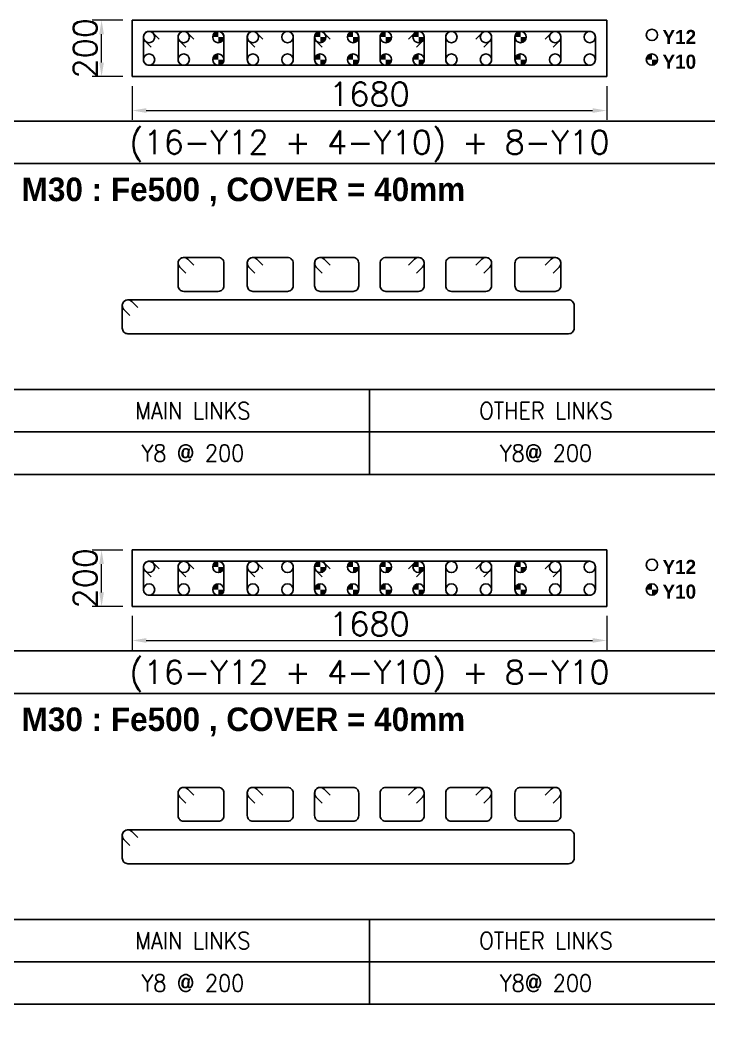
# Model space of a CAD drawing. Header units: millimetres. Extents: x -28707963 to -28231469, y 696001 to 896471.
# Drawn here: x -28305497 to -28298180, y 865537 to 876193 of the extents above; entities that cross this region are included whole.
import ezdxf
from ezdxf.enums import TextEntityAlignment as Align

# ---------------------------------------------------------------- set-up
doc = ezdxf.new("R2010")
doc.units = ezdxf.units.MM
doc.header["$MEASUREMENT"] = 0
doc.header["$PDMODE"] = 34
doc.header["$PDSIZE"] = -8
doc.layers.get('0').update_dxf_attribs({"lineweight": 5})
for name, color, linetype in [('04 NORMAL TEXT.', 4, 'Continuous'), ('09 COL TEXT-SCH', 2, 'Continuous'), ('14 REINF', 6, 'Continuous'), ('22 TABLE FRAME', 5, 'Continuous'), ('23 STIRRUPS', 5, 'Continuous'), ('TEXT', 4, 'Continuous')]:
    doc.layers.add(name, color=color, linetype=linetype)
doc.layers.add('19 COLUMN', color=1, linetype='Continuous', lineweight=25)
doc.styles.add('adani bold', font='')
doc.styles.add('ROMANS', font='simplex.shx')
doc.styles.get('adani bold').set_extended_font_data('Adani Bold', bold=True)
doc.dimstyles.new('D 50', dxfattribs={"dimscale": 100, "dimtxt": 3, "dimasz": 1.5, "dimexe": 1, "dimexo": 1, "dimgap": 0.5, "dimtad": 1, "dimdec": 0, "dimdsep": 46, "dimtxsty": 'ROMANS', "dimcen": 2.5, "dimclrd": 5, "dimclre": 5, "dimclrt": 4, "dimadec": 0, "dimazin": 0, "dimtfac": 1, "dimtdec": 0, "dimtmove": 0, "dimatfit": 3, "dimfxl": 1, "dimlwd": 0, "dimlwe": 0, "dimarcsym": 0})

# ---------------------------------------------------------------- blocks, each defined once
blk = doc.blocks.new('*D833')
at = {"color": 5, "lineweight": 0, "transparency": 16777216}
for p, q in [((-28304306, 869868), (-28304306, 869508)), ((-28299266, 869868), (-28299266, 869508)), ((-28304156, 869608), (-28299416, 869608))]:
    blk.add_line(p, q, dxfattribs=at)
at = {"color": 5, "transparency": 16777216}
for points in [[(-28304156, 869633), (-28304156, 869583), (-28304306, 869608)], [(-28299416, 869583), (-28299416, 869633), (-28299266, 869608)]]:
    blk.add_solid(points, dxfattribs=at)
at = {"layer": 'Defpoints', "color": 0, "transparency": 16777216}
for p in [(-28304306, 869968), (-28299266, 869968), (-28299266, 869608)]:
    blk.add_point(p, dxfattribs=at)
at = {"color": 4, "transparency": 16777216, "insert": (-28301786, 869783), "char_height": 250, "attachment_point": 5, "style": 'ROMANS'}
blk.add_mtext('1680', dxfattribs=at)
blk = doc.blocks.new('*D834')
at = {"color": 5, "lineweight": 0, "transparency": 16777216}
for p, q in [((-28304306, 875493), (-28304306, 875133)), ((-28299266, 875493), (-28299266, 875133)), ((-28304156, 875233), (-28299416, 875233))]:
    blk.add_line(p, q, dxfattribs=at)
at = {"color": 5, "transparency": 16777216}
for points in [[(-28304156, 875258), (-28304156, 875208), (-28304306, 875233)], [(-28299416, 875208), (-28299416, 875258), (-28299266, 875233)]]:
    blk.add_solid(points, dxfattribs=at)
at = {"layer": 'Defpoints', "color": 0, "transparency": 16777216}
for p in [(-28304306, 875593), (-28299266, 875593), (-28299266, 875233)]:
    blk.add_point(p, dxfattribs=at)
at = {"color": 4, "transparency": 16777216, "insert": (-28301786, 875408), "char_height": 250, "attachment_point": 5, "style": 'ROMANS'}
blk.add_mtext('1680', dxfattribs=at)
blk = doc.blocks.new('*D854')
at = {"color": 5, "lineweight": 0, "transparency": 16777216}
for p, q in [((-28304406, 870568), (-28304731, 870568)), ((-28304631, 870118), (-28304631, 870418)), ((-28304406, 869968), (-28304731, 869968))]:
    blk.add_line(p, q, dxfattribs=at)
at = {"color": 5, "transparency": 16777216}
for points in [[(-28304606, 870418), (-28304656, 870418), (-28304631, 870568)], [(-28304656, 870118), (-28304606, 870118), (-28304631, 869968)]]:
    blk.add_solid(points, dxfattribs=at)
at = {"layer": 'Defpoints', "color": 0, "transparency": 16777216}
for p in [(-28304631, 870568), (-28304306, 870568), (-28304306, 869968)]:
    blk.add_point(p, dxfattribs=at)
at = {"color": 4, "transparency": 16777216, "insert": (-28304806, 870268), "char_height": 250, "attachment_point": 5, "rotation": 90, "style": 'ROMANS'}
blk.add_mtext('200', dxfattribs=at)
blk = doc.blocks.new('*D855')
at = {"color": 5, "lineweight": 0, "transparency": 16777216}
for p, q in [((-28304406, 876193), (-28304731, 876193)), ((-28304631, 875743), (-28304631, 876043)), ((-28304406, 875593), (-28304731, 875593))]:
    blk.add_line(p, q, dxfattribs=at)
at = {"color": 5, "transparency": 16777216}
for points in [[(-28304606, 876043), (-28304656, 876043), (-28304631, 876193)], [(-28304656, 875743), (-28304606, 875743), (-28304631, 875593)]]:
    blk.add_solid(points, dxfattribs=at)
at = {"layer": 'Defpoints', "color": 0, "transparency": 16777216}
for p in [(-28304631, 876193), (-28304306, 876193), (-28304306, 875593)]:
    blk.add_point(p, dxfattribs=at)
at = {"color": 4, "transparency": 16777216, "insert": (-28304806, 875893), "char_height": 250, "attachment_point": 5, "rotation": 90, "style": 'ROMANS'}
blk.add_mtext('200', dxfattribs=at)

msp = doc.modelspace()

# ---------------------------------------------------------------- hatches: boundary and pattern name
at = {"layer": '14 REINF'}
h = msp.add_hatch(color=6, dxfattribs=at)
edge = h.paths.add_edge_path(flags=0)
edge.add_line((-28303451.1, 876013.4), (-28303391.1, 876013.4))
edge.add_line((-28303391.1, 876013.4), (-28303391.1, 876073.4))
edge.add_arc((-28303391.1, 876013.4), 60, 90, 180)
edge = h.paths.add_edge_path(flags=0)
edge.add_line((-28303331.1, 876013.4), (-28303391.1, 876013.4))
edge.add_line((-28303391.1, 876013.4), (-28303391.1, 875953.4))
edge.add_arc((-28303391.1, 876013.4), 60, 270, 360)
h = msp.add_hatch(color=6, dxfattribs=at)
edge = h.paths.add_edge_path(flags=0)
edge.add_line((-28302368.1, 876013.4), (-28302308.1, 876013.4))
edge.add_line((-28302308.1, 876013.4), (-28302308.1, 876073.4))
edge.add_arc((-28302308.1, 876013.4), 60, 90, 180)
edge = h.paths.add_edge_path(flags=0)
edge.add_line((-28302248.1, 876013.4), (-28302308.1, 876013.4))
edge.add_line((-28302308.1, 876013.4), (-28302308.1, 875953.4))
edge.add_arc((-28302308.1, 876013.4), 60, 270, 360)
h = msp.add_hatch(color=6, dxfattribs=at)
edge = h.paths.add_edge_path(flags=0)
edge.add_line((-28302020.1, 876013.4), (-28301960.1, 876013.4))
edge.add_line((-28301960.1, 876013.4), (-28301960.1, 876073.4))
edge.add_arc((-28301960.1, 876013.4), 60, 90, 180)
edge = h.paths.add_edge_path(flags=0)
edge.add_line((-28301900.1, 876013.4), (-28301960.1, 876013.4))
edge.add_line((-28301960.1, 876013.4), (-28301960.1, 875953.4))
edge.add_arc((-28301960.1, 876013.4), 60, 270, 360)
h = msp.add_hatch(color=6, dxfattribs=at)
edge = h.paths.add_edge_path(flags=0)
edge.add_line((-28301672.1, 876013.4), (-28301612.1, 876013.4))
edge.add_line((-28301612.1, 876013.4), (-28301612.1, 876073.4))
edge.add_arc((-28301612.1, 876013.4), 60, 90, 180)
edge = h.paths.add_edge_path(flags=0)
edge.add_line((-28301552.1, 876013.4), (-28301612.1, 876013.4))
edge.add_line((-28301612.1, 876013.4), (-28301612.1, 875953.4))
edge.add_arc((-28301612.1, 876013.4), 60, 270, 360)
h = msp.add_hatch(color=6, dxfattribs=at)
edge = h.paths.add_edge_path(flags=0)
edge.add_line((-28301324.1, 876013.4), (-28301264.1, 876013.4))
edge.add_line((-28301264.1, 876013.4), (-28301264.1, 876073.4))
edge.add_arc((-28301264.1, 876013.4), 60, 90, 180)
edge = h.paths.add_edge_path(flags=0)
edge.add_line((-28301204.1, 876013.4), (-28301264.1, 876013.4))
edge.add_line((-28301264.1, 876013.4), (-28301264.1, 875953.4))
edge.add_arc((-28301264.1, 876013.4), 60, 270, 360)
h = msp.add_hatch(color=6, dxfattribs=at)
edge = h.paths.add_edge_path(flags=0)
edge.add_line((-28300241.1, 876013.4), (-28300181.1, 876013.4))
edge.add_line((-28300181.1, 876013.4), (-28300181.1, 876073.4))
edge.add_arc((-28300181.1, 876013.4), 60, 90, 180)
edge = h.paths.add_edge_path(flags=0)
edge.add_line((-28300121.1, 876013.4), (-28300181.1, 876013.4))
edge.add_line((-28300181.1, 876013.4), (-28300181.1, 875953.4))
edge.add_arc((-28300181.1, 876013.4), 60, 270, 360)
h = msp.add_hatch(color=6, dxfattribs=at)
edge = h.paths.add_edge_path(flags=0)
edge.add_line((-28303451.1, 875773.4), (-28303391.1, 875773.4))
edge.add_line((-28303391.1, 875773.4), (-28303391.1, 875833.4))
edge.add_arc((-28303391.1, 875773.4), 60, 90, 180)
edge = h.paths.add_edge_path(flags=0)
edge.add_line((-28303331.1, 875773.4), (-28303391.1, 875773.4))
edge.add_line((-28303391.1, 875773.4), (-28303391.1, 875713.4))
edge.add_arc((-28303391.1, 875773.4), 60, 270, 360)
h = msp.add_hatch(color=6, dxfattribs=at)
edge = h.paths.add_edge_path(flags=0)
edge.add_line((-28302368.1, 875773.4), (-28302308.1, 875773.4))
edge.add_line((-28302308.1, 875773.4), (-28302308.1, 875833.4))
edge.add_arc((-28302308.1, 875773.4), 60, 90, 180)
edge = h.paths.add_edge_path(flags=0)
edge.add_line((-28302248.1, 875773.4), (-28302308.1, 875773.4))
edge.add_line((-28302308.1, 875773.4), (-28302308.1, 875713.4))
edge.add_arc((-28302308.1, 875773.4), 60, 270, 360)
h = msp.add_hatch(color=6, dxfattribs=at)
edge = h.paths.add_edge_path(flags=0)
edge.add_line((-28302020.1, 875773.4), (-28301960.1, 875773.4))
edge.add_line((-28301960.1, 875773.4), (-28301960.1, 875833.4))
edge.add_arc((-28301960.1, 875773.4), 60, 90, 180)
edge = h.paths.add_edge_path(flags=0)
edge.add_line((-28301900.1, 875773.4), (-28301960.1, 875773.4))
edge.add_line((-28301960.1, 875773.4), (-28301960.1, 875713.4))
edge.add_arc((-28301960.1, 875773.4), 60, 270, 360)
h = msp.add_hatch(color=6, dxfattribs=at)
edge = h.paths.add_edge_path(flags=0)
edge.add_line((-28301672.1, 875773.4), (-28301612.1, 875773.4))
edge.add_line((-28301612.1, 875773.4), (-28301612.1, 875833.4))
edge.add_arc((-28301612.1, 875773.4), 60, 90, 180)
edge = h.paths.add_edge_path(flags=0)
edge.add_line((-28301552.1, 875773.4), (-28301612.1, 875773.4))
edge.add_line((-28301612.1, 875773.4), (-28301612.1, 875713.4))
edge.add_arc((-28301612.1, 875773.4), 60, 270, 360)
h = msp.add_hatch(color=6, dxfattribs=at)
edge = h.paths.add_edge_path(flags=0)
edge.add_line((-28301324.1, 875773.4), (-28301264.1, 875773.4))
edge.add_line((-28301264.1, 875773.4), (-28301264.1, 875833.4))
edge.add_arc((-28301264.1, 875773.4), 60, 90, 180)
edge = h.paths.add_edge_path(flags=0)
edge.add_line((-28301204.1, 875773.4), (-28301264.1, 875773.4))
edge.add_line((-28301264.1, 875773.4), (-28301264.1, 875713.4))
edge.add_arc((-28301264.1, 875773.4), 60, 270, 360)
h = msp.add_hatch(color=6, dxfattribs=at)
edge = h.paths.add_edge_path(flags=0)
edge.add_line((-28300241.1, 875773.4), (-28300181.1, 875773.4))
edge.add_line((-28300181.1, 875773.4), (-28300181.1, 875833.4))
edge.add_arc((-28300181.1, 875773.4), 60, 90, 180)
edge = h.paths.add_edge_path(flags=0)
edge.add_line((-28300121.1, 875773.4), (-28300181.1, 875773.4))
edge.add_line((-28300181.1, 875773.4), (-28300181.1, 875713.4))
edge.add_arc((-28300181.1, 875773.4), 60, 270, 360)
h = msp.add_hatch(color=6, dxfattribs=at)
edge = h.paths.add_edge_path(flags=0)
edge.add_line((-28298846.1, 875773.4), (-28298786.1, 875773.4))
edge.add_line((-28298786.1, 875773.4), (-28298786.1, 875833.4))
edge.add_arc((-28298786.1, 875773.4), 60, 90, 180)
edge = h.paths.add_edge_path(flags=0)
edge.add_line((-28298726.1, 875773.4), (-28298786.1, 875773.4))
edge.add_line((-28298786.1, 875773.4), (-28298786.1, 875713.4))
edge.add_arc((-28298786.1, 875773.4), 60, 270, 360)
h = msp.add_hatch(color=6, dxfattribs=at)
edge = h.paths.add_edge_path(flags=0)
edge.add_line((-28303451.1, 870388.4), (-28303391.1, 870388.4))
edge.add_line((-28303391.1, 870388.4), (-28303391.1, 870448.4))
edge.add_arc((-28303391.1, 870388.4), 60, 90, 180)
edge = h.paths.add_edge_path(flags=0)
edge.add_line((-28303331.1, 870388.4), (-28303391.1, 870388.4))
edge.add_line((-28303391.1, 870388.4), (-28303391.1, 870328.4))
edge.add_arc((-28303391.1, 870388.4), 60, 270, 360)
h = msp.add_hatch(color=6, dxfattribs=at)
edge = h.paths.add_edge_path(flags=0)
edge.add_line((-28302368.1, 870388.4), (-28302308.1, 870388.4))
edge.add_line((-28302308.1, 870388.4), (-28302308.1, 870448.4))
edge.add_arc((-28302308.1, 870388.4), 60, 90, 180)
edge = h.paths.add_edge_path(flags=0)
edge.add_line((-28302248.1, 870388.4), (-28302308.1, 870388.4))
edge.add_line((-28302308.1, 870388.4), (-28302308.1, 870328.4))
edge.add_arc((-28302308.1, 870388.4), 60, 270, 360)
h = msp.add_hatch(color=6, dxfattribs=at)
edge = h.paths.add_edge_path(flags=0)
edge.add_line((-28302020.1, 870388.4), (-28301960.1, 870388.4))
edge.add_line((-28301960.1, 870388.4), (-28301960.1, 870448.4))
edge.add_arc((-28301960.1, 870388.4), 60, 90, 180)
edge = h.paths.add_edge_path(flags=0)
edge.add_line((-28301900.1, 870388.4), (-28301960.1, 870388.4))
edge.add_line((-28301960.1, 870388.4), (-28301960.1, 870328.4))
edge.add_arc((-28301960.1, 870388.4), 60, 270, 360)
h = msp.add_hatch(color=6, dxfattribs=at)
edge = h.paths.add_edge_path(flags=0)
edge.add_line((-28301672.1, 870388.4), (-28301612.1, 870388.4))
edge.add_line((-28301612.1, 870388.4), (-28301612.1, 870448.4))
edge.add_arc((-28301612.1, 870388.4), 60, 90, 180)
edge = h.paths.add_edge_path(flags=0)
edge.add_line((-28301552.1, 870388.4), (-28301612.1, 870388.4))
edge.add_line((-28301612.1, 870388.4), (-28301612.1, 870328.4))
edge.add_arc((-28301612.1, 870388.4), 60, 270, 360)
h = msp.add_hatch(color=6, dxfattribs=at)
edge = h.paths.add_edge_path(flags=0)
edge.add_line((-28301324.1, 870388.4), (-28301264.1, 870388.4))
edge.add_line((-28301264.1, 870388.4), (-28301264.1, 870448.4))
edge.add_arc((-28301264.1, 870388.4), 60, 90, 180)
edge = h.paths.add_edge_path(flags=0)
edge.add_line((-28301204.1, 870388.4), (-28301264.1, 870388.4))
edge.add_line((-28301264.1, 870388.4), (-28301264.1, 870328.4))
edge.add_arc((-28301264.1, 870388.4), 60, 270, 360)
h = msp.add_hatch(color=6, dxfattribs=at)
edge = h.paths.add_edge_path(flags=0)
edge.add_line((-28300241.1, 870388.4), (-28300181.1, 870388.4))
edge.add_line((-28300181.1, 870388.4), (-28300181.1, 870448.4))
edge.add_arc((-28300181.1, 870388.4), 60, 90, 180)
edge = h.paths.add_edge_path(flags=0)
edge.add_line((-28300121.1, 870388.4), (-28300181.1, 870388.4))
edge.add_line((-28300181.1, 870388.4), (-28300181.1, 870328.4))
edge.add_arc((-28300181.1, 870388.4), 60, 270, 360)
h = msp.add_hatch(color=6, dxfattribs=at)
edge = h.paths.add_edge_path(flags=0)
edge.add_line((-28303451.1, 870148.4), (-28303391.1, 870148.4))
edge.add_line((-28303391.1, 870148.4), (-28303391.1, 870208.4))
edge.add_arc((-28303391.1, 870148.4), 60, 90, 180)
edge = h.paths.add_edge_path(flags=0)
edge.add_line((-28303331.1, 870148.4), (-28303391.1, 870148.4))
edge.add_line((-28303391.1, 870148.4), (-28303391.1, 870088.4))
edge.add_arc((-28303391.1, 870148.4), 60, 270, 360)
h = msp.add_hatch(color=6, dxfattribs=at)
edge = h.paths.add_edge_path(flags=0)
edge.add_line((-28302368.1, 870148.4), (-28302308.1, 870148.4))
edge.add_line((-28302308.1, 870148.4), (-28302308.1, 870208.4))
edge.add_arc((-28302308.1, 870148.4), 60, 90, 180)
edge = h.paths.add_edge_path(flags=0)
edge.add_line((-28302248.1, 870148.4), (-28302308.1, 870148.4))
edge.add_line((-28302308.1, 870148.4), (-28302308.1, 870088.4))
edge.add_arc((-28302308.1, 870148.4), 60, 270, 360)
h = msp.add_hatch(color=6, dxfattribs=at)
edge = h.paths.add_edge_path(flags=0)
edge.add_line((-28302020.1, 870148.4), (-28301960.1, 870148.4))
edge.add_line((-28301960.1, 870148.4), (-28301960.1, 870208.4))
edge.add_arc((-28301960.1, 870148.4), 60, 90, 180)
edge = h.paths.add_edge_path(flags=0)
edge.add_line((-28301900.1, 870148.4), (-28301960.1, 870148.4))
edge.add_line((-28301960.1, 870148.4), (-28301960.1, 870088.4))
edge.add_arc((-28301960.1, 870148.4), 60, 270, 360)
h = msp.add_hatch(color=6, dxfattribs=at)
edge = h.paths.add_edge_path(flags=0)
edge.add_line((-28301672.1, 870148.4), (-28301612.1, 870148.4))
edge.add_line((-28301612.1, 870148.4), (-28301612.1, 870208.4))
edge.add_arc((-28301612.1, 870148.4), 60, 90, 180)
edge = h.paths.add_edge_path(flags=0)
edge.add_line((-28301552.1, 870148.4), (-28301612.1, 870148.4))
edge.add_line((-28301612.1, 870148.4), (-28301612.1, 870088.4))
edge.add_arc((-28301612.1, 870148.4), 60, 270, 360)
h = msp.add_hatch(color=6, dxfattribs=at)
edge = h.paths.add_edge_path(flags=0)
edge.add_line((-28301324.1, 870148.4), (-28301264.1, 870148.4))
edge.add_line((-28301264.1, 870148.4), (-28301264.1, 870208.4))
edge.add_arc((-28301264.1, 870148.4), 60, 90, 180)
edge = h.paths.add_edge_path(flags=0)
edge.add_line((-28301204.1, 870148.4), (-28301264.1, 870148.4))
edge.add_line((-28301264.1, 870148.4), (-28301264.1, 870088.4))
edge.add_arc((-28301264.1, 870148.4), 60, 270, 360)
h = msp.add_hatch(color=6, dxfattribs=at)
edge = h.paths.add_edge_path(flags=0)
edge.add_line((-28300241.1, 870148.4), (-28300181.1, 870148.4))
edge.add_line((-28300181.1, 870148.4), (-28300181.1, 870208.4))
edge.add_arc((-28300181.1, 870148.4), 60, 90, 180)
edge = h.paths.add_edge_path(flags=0)
edge.add_line((-28300121.1, 870148.4), (-28300181.1, 870148.4))
edge.add_line((-28300181.1, 870148.4), (-28300181.1, 870088.4))
edge.add_arc((-28300181.1, 870148.4), 60, 270, 360)
h = msp.add_hatch(color=6, dxfattribs=at)
edge = h.paths.add_edge_path(flags=0)
edge.add_line((-28298846.1, 870148.4), (-28298786.1, 870148.4))
edge.add_line((-28298786.1, 870148.4), (-28298786.1, 870208.4))
edge.add_arc((-28298786.1, 870148.4), 60, 90, 180)
edge = h.paths.add_edge_path(flags=0)
edge.add_line((-28298726.1, 870148.4), (-28298786.1, 870148.4))
edge.add_line((-28298786.1, 870148.4), (-28298786.1, 870088.4))
edge.add_arc((-28298786.1, 870148.4), 60, 270, 360)

# ---------------------------------------------------------------- linework, layer by layer
msp.add_lwpolyline([(-28341538.8, 788796.2), (-28242181.2, 788796.2), (-28242181.2, 874671.2), (-28341538.8, 874671.2)], close=True)
at = {"layer": '14 REINF', "color": 6}
for centre in [(-28304126.1, 876013.4), (-28303758.6, 876013.4), (-28303391.1, 876013.4), (-28303023.6, 876013.4), (-28302656.1, 876013.4), (-28302308.1, 876013.4), (-28301960.1, 876013.4), (-28301612.1, 876013.4), (-28301264.1, 876013.4), (-28300916.1, 876013.4), (-28300548.6, 876013.4), (-28300181.1, 876013.4), (-28299813.6, 876013.4), (-28299446.1, 876013.4), (-28298786.1, 876035.9), (-28304126.1, 875773.4), (-28303758.6, 875773.4), (-28303391.1, 875773.4), (-28303023.6, 875773.4), (-28302656.1, 875773.4), (-28302308.1, 875773.4), (-28301960.1, 875773.4), (-28301612.1, 875773.4), (-28301264.1, 875773.4), (-28300916.1, 875773.4), (-28300548.6, 875773.4), (-28300181.1, 875773.4), (-28299813.6, 875773.4), (-28299446.1, 875773.4), (-28298786.1, 875773.4), (-28304126.1, 870388.4), (-28303758.6, 870388.4), (-28303391.1, 870388.4), (-28303023.6, 870388.4), (-28302656.1, 870388.4), (-28302308.1, 870388.4), (-28301960.1, 870388.4), (-28301612.1, 870388.4), (-28301264.1, 870388.4), (-28300916.1, 870388.4), (-28300548.6, 870388.4), (-28300181.1, 870388.4), (-28299813.6, 870388.4), (-28299446.1, 870388.4), (-28298786.1, 870410.9), (-28304126.1, 870148.4), (-28303758.6, 870148.4), (-28303391.1, 870148.4), (-28303023.6, 870148.4), (-28302656.1, 870148.4), (-28302308.1, 870148.4), (-28301960.1, 870148.4), (-28301612.1, 870148.4), (-28301264.1, 870148.4), (-28300916.1, 870148.4), (-28300548.6, 870148.4), (-28300181.1, 870148.4), (-28299813.6, 870148.4), (-28299446.1, 870148.4), (-28298786.1, 870148.4)]:
    msp.add_circle(centre, 60, dxfattribs=at)
at = {"layer": '19 COLUMN', "color": 4}
for points in [[(-28299266.1, 876193.4), (-28304306.1, 876193.4)], [(-28304306.1, 876193.4), (-28304306.1, 875593.4)], [(-28299266.1, 875593.4), (-28299266.1, 876193.4)], [(-28304306.1, 875593.4), (-28299266.1, 875593.4)], [(-28299266.1, 870568.4), (-28304306.1, 870568.4)], [(-28304306.1, 870568.4), (-28304306.1, 869968.4)], [(-28299266.1, 869968.4), (-28299266.1, 870568.4)], [(-28304306.1, 869968.4), (-28299266.1, 869968.4)]]:
    msp.add_lwpolyline(points, dxfattribs=at)
at = {"layer": '22 TABLE FRAME', "color": 5, "linetype": 'Continuous'}
for p, q in [((-28330286.1, 875121.2), (-28275536.1, 875121.2)), ((-28334786.1, 874671.2), (-28275536.1, 874671.2)), ((-28330286.1, 872271.2), (-28275536.1, 872271.2)), ((-28301786.1, 872271.2), (-28301786.1, 871371.2)), ((-28330286.1, 871821.2), (-28275536.1, 871821.2)), ((-28330286.1, 871371.2), (-28275536.1, 871371.2)), ((-28330286.1, 869496.2), (-28275536.1, 869496.2)), ((-28334786.1, 869046.2), (-28245536.1, 869046.2)), ((-28330286.1, 866646.2), (-28275536.1, 866646.2)), ((-28301786.1, 866646.2), (-28301786.1, 865746.2)), ((-28330286.1, 866196.2), (-28275536.1, 866196.2)), ((-28330286.1, 865746.2), (-28275536.1, 865746.2))]:
    msp.add_line(p, q, dxfattribs=at)
at = {"layer": '23 STIRRUPS', "color": 5}
for points in [[(-28304104.9, 875907.3), (-28304168.5, 875970.9, -0.668178), (-28304126.1, 876073.4), (-28299446.1, 876073.4, -0.4142136), (-28299386.1, 876013.4), (-28299386.1, 875773.4, -0.4142136), (-28299446.1, 875713.4), (-28304126.1, 875713.4, -0.4142136), (-28304186.1, 875773.4), (-28304186.1, 876013.4, -0.6681793), (-28304083.7, 876055.8), (-28304020, 875992.1)], [(-28303737.4, 875907.3), (-28303801, 875970.9, -0.668178), (-28303758.6, 876073.4), (-28303391.1, 876073.4, -0.4142136), (-28303331.1, 876013.4), (-28303331.1, 875773.4, -0.4142136), (-28303391.1, 875713.4), (-28303758.6, 875713.4, -0.4142136), (-28303818.6, 875773.4), (-28303818.6, 876013.4, -0.6681793), (-28303716.2, 876055.8), (-28303652.5, 875992.1)], [(-28303002.4, 875907.3), (-28303066, 875970.9, -0.668178), (-28303023.6, 876073.4), (-28302656.1, 876073.4, -0.4142136), (-28302596.1, 876013.4), (-28302596.1, 875773.4, -0.4142136), (-28302656.1, 875713.4), (-28303023.6, 875713.4, -0.4142136), (-28303083.6, 875773.4), (-28303083.6, 876013.4, -0.6681793), (-28302981.2, 876055.8), (-28302917.5, 875992.1)], [(-28302286.9, 875907.3), (-28302350.5, 875970.9, -0.668178), (-28302308.1, 876073.4), (-28301960.1, 876073.4, -0.4142136), (-28301900.1, 876013.4), (-28301900.1, 875773.4, -0.4142136), (-28301960.1, 875713.4), (-28302308.1, 875713.4, -0.4142136), (-28302368.1, 875773.4), (-28302368.1, 876013.4, -0.6681793), (-28302265.7, 876055.8), (-28302202, 875992.1)], [(-28301370.2, 875992.1), (-28301306.5, 876055.8, -0.6681793), (-28301204.1, 876013.4), (-28301204.1, 875773.4, -0.4142136), (-28301264.1, 875713.4), (-28301612.1, 875713.4, -0.4142136), (-28301672.1, 875773.4), (-28301672.1, 876013.4, -0.4142136), (-28301612.1, 876073.4), (-28301264.1, 876073.4, -0.668178), (-28301221.7, 875970.9), (-28301285.3, 875907.3)], [(-28300654.7, 875992.1), (-28300591, 876055.8, -0.6681793), (-28300488.6, 876013.4), (-28300488.6, 875773.4, -0.4142136), (-28300548.6, 875713.4), (-28300916.1, 875713.4, -0.4142136), (-28300976.1, 875773.4), (-28300976.1, 876013.4, -0.4142136), (-28300916.1, 876073.4), (-28300548.6, 876073.4, -0.668178), (-28300506.2, 875970.9), (-28300569.8, 875907.3)], [(-28299919.7, 875992.1), (-28299856, 876055.8, -0.6681793), (-28299753.6, 876013.4), (-28299753.6, 875773.4, -0.4142136), (-28299813.6, 875713.4), (-28300181.1, 875713.4, -0.4142136), (-28300241.1, 875773.4), (-28300241.1, 876013.4, -0.4142136), (-28300181.1, 876073.4), (-28299813.6, 876073.4, -0.668178), (-28299771.2, 875970.9), (-28299834.8, 875907.3)], [(-28303737.4, 873507.3), (-28303801, 873570.9, -0.668178), (-28303758.6, 873673.4), (-28303391.1, 873673.4, -0.4142136), (-28303331.1, 873613.4), (-28303331.1, 873373.4, -0.4142136), (-28303391.1, 873313.4), (-28303758.6, 873313.4, -0.4142136), (-28303818.6, 873373.4), (-28303818.6, 873613.4, -0.6681793), (-28303716.2, 873655.8), (-28303652.5, 873592.1)], [(-28303002.4, 873507.3), (-28303066, 873570.9, -0.668178), (-28303023.6, 873673.4), (-28302656.1, 873673.4, -0.4142136), (-28302596.1, 873613.4), (-28302596.1, 873373.4, -0.4142136), (-28302656.1, 873313.4), (-28303023.6, 873313.4, -0.4142136), (-28303083.6, 873373.4), (-28303083.6, 873613.4, -0.6681793), (-28302981.2, 873655.8), (-28302917.5, 873592.1)], [(-28302286.9, 873507.3), (-28302350.5, 873570.9, -0.668178), (-28302308.1, 873673.4), (-28301960.1, 873673.4, -0.4142136), (-28301900.1, 873613.4), (-28301900.1, 873373.4, -0.4142136), (-28301960.1, 873313.4), (-28302308.1, 873313.4, -0.4142136), (-28302368.1, 873373.4), (-28302368.1, 873613.4, -0.6681793), (-28302265.7, 873655.8), (-28302202, 873592.1)], [(-28301370.2, 873592.1), (-28301306.5, 873655.8, -0.6681793), (-28301204.1, 873613.4), (-28301204.1, 873373.4, -0.4142136), (-28301264.1, 873313.4), (-28301612.1, 873313.4, -0.4142136), (-28301672.1, 873373.4), (-28301672.1, 873613.4, -0.4142136), (-28301612.1, 873673.4), (-28301264.1, 873673.4, -0.668178), (-28301221.7, 873570.9), (-28301285.3, 873507.3)], [(-28300654.7, 873592.1), (-28300591, 873655.8, -0.6681793), (-28300488.6, 873613.4), (-28300488.6, 873373.4, -0.4142136), (-28300548.6, 873313.4), (-28300916.1, 873313.4, -0.4142136), (-28300976.1, 873373.4), (-28300976.1, 873613.4, -0.4142136), (-28300916.1, 873673.4), (-28300548.6, 873673.4, -0.668178), (-28300506.2, 873570.9), (-28300569.8, 873507.3)], [(-28299919.7, 873592.1), (-28299856, 873655.8, -0.6681793), (-28299753.6, 873613.4), (-28299753.6, 873373.4, -0.4142136), (-28299813.6, 873313.4), (-28300181.1, 873313.4, -0.4142136), (-28300241.1, 873373.4), (-28300241.1, 873613.4, -0.4142136), (-28300181.1, 873673.4), (-28299813.6, 873673.4, -0.668178), (-28299771.2, 873570.9), (-28299834.8, 873507.3)], [(-28304329.9, 873057.3), (-28304393.5, 873120.9, -0.668178), (-28304351.1, 873223.4), (-28299671.1, 873223.4, -0.4142136), (-28299611.1, 873163.4), (-28299611.1, 872923.4, -0.4142136), (-28299671.1, 872863.4), (-28304351.1, 872863.4, -0.4142136), (-28304411.1, 872923.4), (-28304411.1, 873163.4, -0.6681793), (-28304308.7, 873205.8), (-28304245, 873142.1)], [(-28304104.9, 870282.3), (-28304168.5, 870345.9, -0.668178), (-28304126.1, 870448.4), (-28299446.1, 870448.4, -0.4142136), (-28299386.1, 870388.4), (-28299386.1, 870148.4, -0.4142136), (-28299446.1, 870088.4), (-28304126.1, 870088.4, -0.4142136), (-28304186.1, 870148.4), (-28304186.1, 870388.4, -0.6681793), (-28304083.7, 870430.8), (-28304020, 870367.1)], [(-28303737.4, 870282.3), (-28303801, 870345.9, -0.668178), (-28303758.6, 870448.4), (-28303391.1, 870448.4, -0.4142136), (-28303331.1, 870388.4), (-28303331.1, 870148.4, -0.4142136), (-28303391.1, 870088.4), (-28303758.6, 870088.4, -0.4142136), (-28303818.6, 870148.4), (-28303818.6, 870388.4, -0.6681793), (-28303716.2, 870430.8), (-28303652.5, 870367.1)], [(-28303002.4, 870282.3), (-28303066, 870345.9, -0.668178), (-28303023.6, 870448.4), (-28302656.1, 870448.4, -0.4142136), (-28302596.1, 870388.4), (-28302596.1, 870148.4, -0.4142136), (-28302656.1, 870088.4), (-28303023.6, 870088.4, -0.4142136), (-28303083.6, 870148.4), (-28303083.6, 870388.4, -0.6681793), (-28302981.2, 870430.8), (-28302917.5, 870367.1)], [(-28302286.9, 870282.3), (-28302350.5, 870345.9, -0.668178), (-28302308.1, 870448.4), (-28301960.1, 870448.4, -0.4142136), (-28301900.1, 870388.4), (-28301900.1, 870148.4, -0.4142136), (-28301960.1, 870088.4), (-28302308.1, 870088.4, -0.4142136), (-28302368.1, 870148.4), (-28302368.1, 870388.4, -0.6681793), (-28302265.7, 870430.8), (-28302202, 870367.1)], [(-28301370.2, 870367.1), (-28301306.5, 870430.8, -0.6681793), (-28301204.1, 870388.4), (-28301204.1, 870148.4, -0.4142136), (-28301264.1, 870088.4), (-28301612.1, 870088.4, -0.4142136), (-28301672.1, 870148.4), (-28301672.1, 870388.4, -0.4142136), (-28301612.1, 870448.4), (-28301264.1, 870448.4, -0.668178), (-28301221.7, 870345.9), (-28301285.3, 870282.3)], [(-28300654.7, 870367.1), (-28300591, 870430.8, -0.6681793), (-28300488.6, 870388.4), (-28300488.6, 870148.4, -0.4142136), (-28300548.6, 870088.4), (-28300916.1, 870088.4, -0.4142136), (-28300976.1, 870148.4), (-28300976.1, 870388.4, -0.4142136), (-28300916.1, 870448.4), (-28300548.6, 870448.4, -0.668178), (-28300506.2, 870345.9), (-28300569.8, 870282.3)], [(-28299919.7, 870367.1), (-28299856, 870430.8, -0.6681793), (-28299753.6, 870388.4), (-28299753.6, 870148.4, -0.4142136), (-28299813.6, 870088.4), (-28300181.1, 870088.4, -0.4142136), (-28300241.1, 870148.4), (-28300241.1, 870388.4, -0.4142136), (-28300181.1, 870448.4), (-28299813.6, 870448.4, -0.668178), (-28299771.2, 870345.9), (-28299834.8, 870282.3)], [(-28303737.4, 867882.3), (-28303801, 867945.9, -0.668178), (-28303758.6, 868048.4), (-28303391.1, 868048.4, -0.4142136), (-28303331.1, 867988.4), (-28303331.1, 867748.4, -0.4142136), (-28303391.1, 867688.4), (-28303758.6, 867688.4, -0.4142136), (-28303818.6, 867748.4), (-28303818.6, 867988.4, -0.6681793), (-28303716.2, 868030.8), (-28303652.5, 867967.1)], [(-28303002.4, 867882.3), (-28303066, 867945.9, -0.668178), (-28303023.6, 868048.4), (-28302656.1, 868048.4, -0.4142136), (-28302596.1, 867988.4), (-28302596.1, 867748.4, -0.4142136), (-28302656.1, 867688.4), (-28303023.6, 867688.4, -0.4142136), (-28303083.6, 867748.4), (-28303083.6, 867988.4, -0.6681793), (-28302981.2, 868030.8), (-28302917.5, 867967.1)], [(-28302286.9, 867882.3), (-28302350.5, 867945.9, -0.668178), (-28302308.1, 868048.4), (-28301960.1, 868048.4, -0.4142136), (-28301900.1, 867988.4), (-28301900.1, 867748.4, -0.4142136), (-28301960.1, 867688.4), (-28302308.1, 867688.4, -0.4142136), (-28302368.1, 867748.4), (-28302368.1, 867988.4, -0.6681793), (-28302265.7, 868030.8), (-28302202, 867967.1)], [(-28301370.2, 867967.1), (-28301306.5, 868030.8, -0.6681793), (-28301204.1, 867988.4), (-28301204.1, 867748.4, -0.4142136), (-28301264.1, 867688.4), (-28301612.1, 867688.4, -0.4142136), (-28301672.1, 867748.4), (-28301672.1, 867988.4, -0.4142136), (-28301612.1, 868048.4), (-28301264.1, 868048.4, -0.668178), (-28301221.7, 867945.9), (-28301285.3, 867882.3)], [(-28300654.7, 867967.1), (-28300591, 868030.8, -0.6681793), (-28300488.6, 867988.4), (-28300488.6, 867748.4, -0.4142136), (-28300548.6, 867688.4), (-28300916.1, 867688.4, -0.4142136), (-28300976.1, 867748.4), (-28300976.1, 867988.4, -0.4142136), (-28300916.1, 868048.4), (-28300548.6, 868048.4, -0.668178), (-28300506.2, 867945.9), (-28300569.8, 867882.3)], [(-28299919.7, 867967.1), (-28299856, 868030.8, -0.6681793), (-28299753.6, 867988.4), (-28299753.6, 867748.4, -0.4142136), (-28299813.6, 867688.4), (-28300181.1, 867688.4, -0.4142136), (-28300241.1, 867748.4), (-28300241.1, 867988.4, -0.4142136), (-28300181.1, 868048.4), (-28299813.6, 868048.4, -0.668178), (-28299771.2, 867945.9), (-28299834.8, 867882.3)], [(-28304329.9, 867432.3), (-28304393.5, 867495.9, -0.668178), (-28304351.1, 867598.4), (-28299671.1, 867598.4, -0.4142136), (-28299611.1, 867538.4), (-28299611.1, 867298.4, -0.4142136), (-28299671.1, 867238.4), (-28304351.1, 867238.4, -0.4142136), (-28304411.1, 867298.4), (-28304411.1, 867538.4, -0.6681793), (-28304308.7, 867580.8), (-28304245, 867517.1)]]:
    msp.add_lwpolyline(points, format="xyb", dxfattribs=at)

# ---------------------------------------------------------------- texts
at = {"layer": '04 NORMAL TEXT.', "color": 4, "style": 'ROMANS', "width": 0.9}
for s, p in [('MAIN LINKS', (-28303661.1, 872046.2)), ('OTHER LINKS', (-28299911.1, 872046.2)), ('Y8 @ 200', (-28303661.1, 871596.2)), ('Y8@ 200', (-28299911.1, 871596.2)), ('MAIN LINKS', (-28303661.1, 866421.2)), ('OTHER LINKS', (-28299911.1, 866421.2)), ('Y8 @ 200', (-28303661.1, 865971.2)), ('Y8@ 200', (-28299911.1, 865971.2))]:
    msp.add_text(s, height=180, dxfattribs=at).set_placement(p, align=Align.MIDDLE_CENTER)
at = {"layer": '09 COL TEXT-SCH', "color": 3, "linetype": 'Continuous', "style": 'ROMANS'}
for p in [(-28301786.1, 874896.2), (-28301786.1, 869271.2)]:
    msp.add_text('(16-Y12 + 4-Y10) + 8-Y10', height=250, dxfattribs=at).set_placement(p, align=Align.MIDDLE_CENTER)
at = {"layer": 'TEXT', "style": 'adani bold'}
for s, p in [('Y12', (-28298673.6, 876013.7)), ('Y10', (-28298673.6, 875751.2)), ('Y12', (-28298673.6, 870388.7)), ('Y10', (-28298673.6, 870126.2))]:
    msp.add_text(s, height=150, dxfattribs=at).set_placement(p, align=Align.MIDDLE_LEFT)
for p in [(-28305479.8, 874271.2), (-28305479.8, 868646.2)]:
    msp.add_text('M30 : Fe500 , COVER = 40mm', height=250, dxfattribs=at).set_placement(p)

# ---------------------------------------------------------------- dimensions: what is measured, and where the dimension line sits
for base, p1, p2, picture, middle in [((-28304631.1, 876193.4), (-28304306.1, 875593.4), (-28304306.1, 876193.4), '*D855', (-28304631.1, 875893.4)), ((-28304631.1, 870568.4), (-28304306.1, 869968.4), (-28304306.1, 870568.4), '*D854', (-28304631.1, 870268.4))]:
    dim = msp.add_linear_dim(base=base, p1=p1, p2=p2, angle=90, text='200', dimstyle='D 50', override={"dimtxt": 2.5, "dimtxsty": 'ROMANS'})
    dim.commit()
    dim.dimension.update_dxf_attribs({"geometry": picture, "text_midpoint": middle, "dimtype": 161})
for p1, p2, picture, middle in [((-28304306.1, 875593.4), (-28299266.1, 875593.4), '*D834', (-28301786.1, 875408.4)), ((-28304306.1, 869968.4), (-28299266.1, 869968.4), '*D833', (-28301786.1, 869783.4))]:
    dim = msp.add_aligned_dim(p1=p1, p2=p2, distance=-360, text='1680', dimstyle='D 50', override={"dimtxt": 2.5})
    dim.commit()
    dim.dimension.update_dxf_attribs({"geometry": picture, "text_midpoint": middle})

doc.saveas('drawing.dxf')
